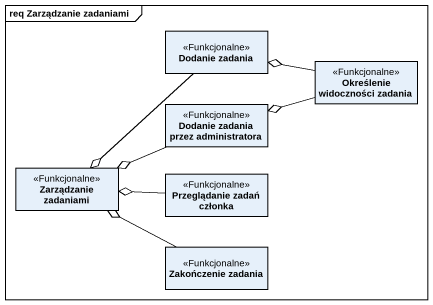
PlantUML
@startuml
mainframe req Zarządzanie zadaniami
hide circle
hide empty members
class "Dodanie zadania" as Dodanie_zadania <<Funkcjonalne>>
class "Określenie widoczności zadania" as Określenie_widoczności <<Funkcjonalne>>
class "Dodanie zadania przez administratora" as Dodanie_zadania_przez <<Funkcjonalne>>
class "Zarządzanie zadaniami" as Zarządzanie_zadaniami <<Funkcjonalne>>
class "Przeglądanie zadań członka" as Przeglądanie_zadań_członka <<Funkcjonalne>>
class "Zakończenie zadania" as Zakończenie_zadania <<Funkcjonalne>>
Dodanie_zadania --o Zarządzanie_zadaniami
Określenie_widoczności -left-o Dodanie_zadania
Określenie_widoczności -left-o Dodanie_zadania_przez
Dodanie_zadania_przez -left-o Zarządzanie_zadaniami
Przeglądanie_zadań_członka -left-o Zarządzanie_zadaniami
Zakończenie_zadania -left-o Zarządzanie_zadaniami
@enduml
